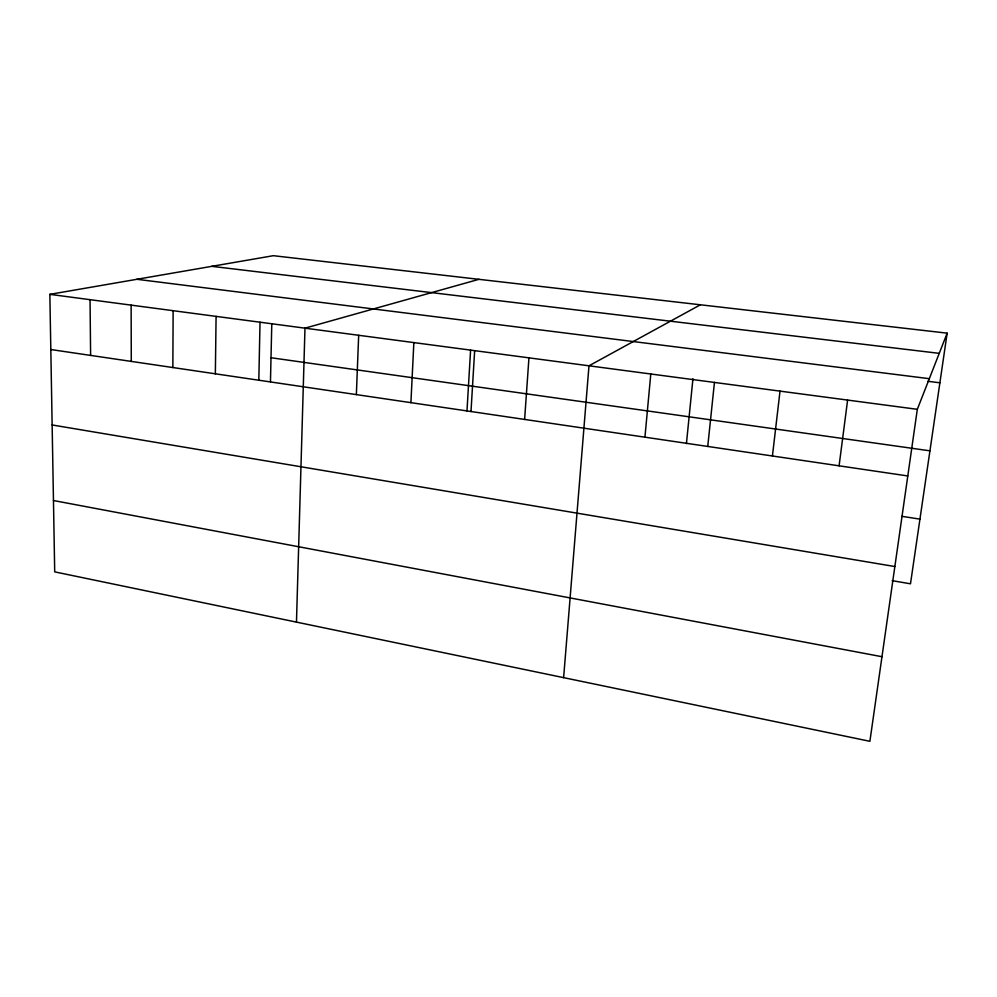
<?xml version="1.0" encoding="UTF-8"?>
<svg xmlns="http://www.w3.org/2000/svg" width="997" height="997" viewBox="0 0 997 997"><rect width="100%" height="100%" fill="white"/><g stroke="black" fill="none" stroke-linecap="round" stroke-linejoin="round"><path stroke-width="1.5" d="M172.855 367.544L173.129 310.69M215.352 373.813L216.087 316.385M258.821 380.218L260.018 322.205M270.461 381.689L271.782 323.9M296.47 622.116L304.982 328.163L478.946 279.322M356.365 394.613L358.671 335.279M410.914 402.663L413.855 342.594M466.982 410.926L470.596 350.109M470.995 411.549L474.647 350.794M524.621 419.438L528.946 357.848M563.617 677.648L588.99 365.799L700.393 304.795M644.934 437.185L650.792 374M686.422 443.615L692.952 378.686M707.745 446.444L714.45 382.424M772.426 455.99L780.015 391.123M839.088 465.823L847.612 400.071M947.15 333.16L917.315 409.318L869.895 741.307L54.71 571.867L49.85 294.352L273.34 255.693L947.15 333.16L910.485 583.806L892.165 580.665M211.788 266.336L939.236 353.349M136.925 279.297L929.316 378.686M927.883 381.29L939.884 382.811M49.85 294.352L917.315 409.318M271.01 357.736L929.939 450.831M50.822 349.536L907.793 475.955M901.924 516.321L919.944 519.138M52.143 424.959L894.857 566.545M53.464 500.519L881.971 656.711M90.042 299.686L90.615 355.406M131.13 305.132L131.28 361.413"/></g></svg>
